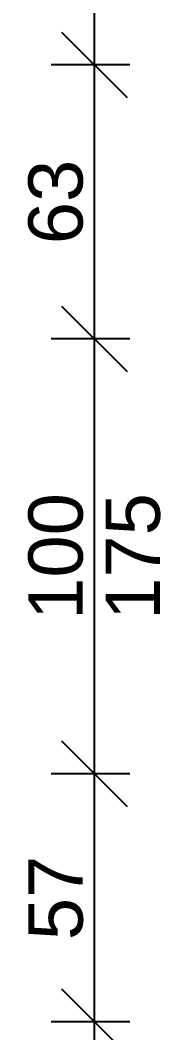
# Model space of a CAD drawing. Extents: x -5566 to 5867, y -120 to 4683.
# Drawn here: x -5174.9 to -5140.8, y 3820 to 4052.8 of the extents above; entities that cross this region are included whole.
import ezdxf

# ---------------------------------------------------------------- set-up
doc = ezdxf.new("R2010")
doc.units = 0
doc.layers.get('0').update_dxf_attribs({"linetype": 'CONTINUOUS'})
doc.layers.get('DEFPOINTS').update_dxf_attribs({"linetype": 'CONTINUOUS'})
doc.layers.add('A-ANNO-DIMS', color=211, linetype='CONTINUOUS')
doc.styles.add('ARIAL', font='arial.ttf', dxfattribs={"height": 12.5})
doc.dimstyles.new('200_100_2_5MM_ARIAL_CM___O', dxfattribs={"dimscale": 30.48, "dimtxt": 12.753242, "dimasz": 0.492126, "dimexe": 0.328084, "dimexo": 0.0625, "dimgap": 0.082021, "dimtad": 1, "dimdec": 0, "dimzin": 0, "dimtxsty": 'ARIAL', "dimblk1": 'OBLIQUE', "dimblk2": 'OBLIQUE', "dimsah": 1, "dimcen": 0.09, "dimdle": 0.328084, "dimazin": 3, "dimtfac": 1, "dimtdec": 4, "dimtix": 1, "dimtmove": 0, "dimatfit": 3, "dimtvp": 1, "dimtolj": 1, "dimtzin": 0})

# ---------------------------------------------------------------- blocks, each defined once
blk = doc.blocks.new('_OBLIQUE')
at = {"color": 0, "linetype": 'BYBLOCK'}
blk.add_line((-0.5, -0.5), (0.5, 0.5), dxfattribs=at)
blk = doc.blocks.new('DIMBLOCK221-LEVEL__9_00')
at = {"layer": 'A-ANNO-DIMS', "color": 0}
for p, q in [((-5157.84, 3712.49), (-5157.84, 3832.49)), ((-5149.74, 3822.49), (-5167.84, 3822.49)), ((-5149.74, 3722.49), (-5167.84, 3722.49))]:
    blk.add_line(p, q, dxfattribs=at)
at = {"layer": 'DEFPOINTS', "color": 0}
for p in [(-5157.84, 3822.49), (-5147.84, 3822.49), (-5147.84, 3722.49)]:
    blk.add_point(p, dxfattribs=at)
at = {"layer": 'A-ANNO-DIMS', "color": 0, "xscale": 15, "yscale": 15, "zscale": 15}
for p, rotation in [((-5157.84, 3822.49), 90), ((-5157.84, 3722.49), 270)]:
    blk.add_blockref('_OBLIQUE', p, dxfattribs=dict(at, rotation=rotation))
at = {"layer": 'A-ANNO-DIMS', "color": 0, "char_height": 12.5, "width": 34.6103, "attachment_point": 5, "rotation": 90, "style": 'ARIAL'}
for s, insert in [('\\A1;100', (-5166.72, 3772.49)), ('\\A1;175', (-5148.96, 3772.49))]:
    blk.add_mtext(s, dxfattribs=dict(at, insert=insert))
blk = doc.blocks.new('DIMBLOCK222-LEVEL__9_00')
at = {"layer": 'A-ANNO-DIMS', "color": 0}
for p, q in [((-5157.84, 3812.49), (-5157.84, 3889.49)), ((-5149.74, 3879.49), (-5167.84, 3879.49)), ((-5149.74, 3822.49), (-5167.84, 3822.49))]:
    blk.add_line(p, q, dxfattribs=at)
at = {"layer": 'DEFPOINTS', "color": 0}
for p in [(-5157.84, 3879.49), (-5147.84, 3879.49), (-5147.84, 3822.49)]:
    blk.add_point(p, dxfattribs=at)
at = {"layer": 'A-ANNO-DIMS', "color": 0, "xscale": 15, "yscale": 15, "zscale": 15}
for p, rotation in [((-5157.84, 3879.49), 90), ((-5157.84, 3822.49), 270)]:
    blk.add_blockref('_OBLIQUE', p, dxfattribs=dict(at, rotation=rotation))
at = {"layer": 'A-ANNO-DIMS', "color": 0, "insert": (-5166.7, 3850.99), "char_height": 12.5, "width": 23.0736, "attachment_point": 5, "rotation": 90, "style": 'ARIAL'}
blk.add_mtext('\\A1;57', dxfattribs=at)
blk = doc.blocks.new('DIMBLOCK223-LEVEL__9_00')
at = {"layer": 'A-ANNO-DIMS', "color": 0}
for p, q in [((-5157.84, 3869.49), (-5157.84, 3989.49)), ((-5149.74, 3979.49), (-5167.84, 3979.49)), ((-5149.74, 3879.49), (-5167.84, 3879.49))]:
    blk.add_line(p, q, dxfattribs=at)
at = {"layer": 'DEFPOINTS', "color": 0}
for p in [(-5157.84, 3979.49), (-5147.84, 3979.49), (-5147.84, 3879.49)]:
    blk.add_point(p, dxfattribs=at)
at = {"layer": 'A-ANNO-DIMS', "color": 0, "xscale": 15, "yscale": 15, "zscale": 15}
for p, rotation in [((-5157.84, 3979.49), 90), ((-5157.84, 3879.49), 270)]:
    blk.add_blockref('_OBLIQUE', p, dxfattribs=dict(at, rotation=rotation))
at = {"layer": 'A-ANNO-DIMS', "color": 0, "char_height": 12.5, "width": 34.6103, "attachment_point": 5, "rotation": 90, "style": 'ARIAL'}
for s, insert in [('\\A1;100', (-5166.72, 3929.49)), ('\\A1;175', (-5148.96, 3929.49))]:
    blk.add_mtext(s, dxfattribs=dict(at, insert=insert))
blk = doc.blocks.new('DIMBLOCK224-LEVEL__9_00')
at = {"layer": 'A-ANNO-DIMS', "color": 0}
for p, q in [((-5157.84, 3969.49), (-5157.84, 4052.49)), ((-5149.74, 4042.49), (-5167.84, 4042.49)), ((-5149.74, 3979.49), (-5167.84, 3979.49))]:
    blk.add_line(p, q, dxfattribs=at)
at = {"layer": 'DEFPOINTS', "color": 0}
for p in [(-5157.84, 4042.49), (-5147.84, 4042.49), (-5147.84, 3979.49)]:
    blk.add_point(p, dxfattribs=at)
at = {"layer": 'A-ANNO-DIMS', "color": 0, "xscale": 15, "yscale": 15, "zscale": 15}
for p, rotation in [((-5157.84, 4042.49), 90), ((-5157.84, 3979.49), 270)]:
    blk.add_blockref('_OBLIQUE', p, dxfattribs=dict(at, rotation=rotation))
at = {"layer": 'A-ANNO-DIMS', "color": 0, "insert": (-5166.73, 4010.99), "char_height": 12.5, "width": 23.0736, "attachment_point": 5, "rotation": 90, "style": 'ARIAL'}
blk.add_mtext('\\A1;63', dxfattribs=at)
blk = doc.blocks.new('DIMBLOCK225-LEVEL__9_00')
at = {"layer": 'A-ANNO-DIMS', "color": 0}
for p, q in [((-5157.84, 4032.49), (-5157.84, 4152.49)), ((-5149.74, 4142.49), (-5167.84, 4142.49)), ((-5149.74, 4042.49), (-5167.84, 4042.49))]:
    blk.add_line(p, q, dxfattribs=at)
at = {"layer": 'DEFPOINTS', "color": 0}
for p in [(-5157.84, 4142.49), (-5147.84, 4142.49), (-5147.84, 4042.49)]:
    blk.add_point(p, dxfattribs=at)
at = {"layer": 'A-ANNO-DIMS', "color": 0, "xscale": 15, "yscale": 15, "zscale": 15}
for p, rotation in [((-5157.84, 4142.49), 90), ((-5157.84, 4042.49), 270)]:
    blk.add_blockref('_OBLIQUE', p, dxfattribs=dict(at, rotation=rotation))
at = {"layer": 'A-ANNO-DIMS', "color": 0, "char_height": 12.5, "width": 34.6103, "attachment_point": 5, "rotation": 90, "style": 'ARIAL'}
for s, insert in [('\\A1;100', (-5166.72, 4092.49)), ('\\A1;175', (-5148.96, 4092.49))]:
    blk.add_mtext(s, dxfattribs=dict(at, insert=insert))

msp = doc.modelspace()

# ---------------------------------------------------------------- dimensions: what is measured, and where the dimension line sits
at = {"layer": 'A-ANNO-DIMS'}
for base, p1, p2, picture, middle in [((-5157.84, 4142.49), (-5147.84, 4042.49), (-5147.84, 4142.49), 'DIMBLOCK225-LEVEL__9_00', (-5157.84, 4092.49)), ((-5157.84, 3979.49), (-5147.84, 3879.49), (-5147.84, 3979.49), 'DIMBLOCK223-LEVEL__9_00', (-5157.84, 3929.49)), ((-5157.84, 3822.49), (-5147.84, 3722.49), (-5147.84, 3822.49), 'DIMBLOCK221-LEVEL__9_00', (-5157.84, 3772.49))]:
    dim = msp.add_linear_dim(base=base, p1=p1, p2=p2, angle=270, text='<>\\X175', dimstyle='200_100_2_5MM_ARIAL_CM___O', override={"dimpost": '<>', "dimfxl": 100}, dxfattribs=at)
    dim.commit()
    dim.dimension.update_dxf_attribs({"geometry": picture, "text_midpoint": middle})
for base, p1, p2, override, picture, middle in [((-5157.84, 4042.49), (-5147.84, 3979.49), (-5147.84, 4042.49), {"dimpost": '<>', "dimfxl": 63}, 'DIMBLOCK224-LEVEL__9_00', (-5166.73, 4010.99)), ((-5157.84, 3879.49), (-5147.84, 3822.49), (-5147.84, 3879.49), {"dimpost": '<>', "dimfxl": 57}, 'DIMBLOCK222-LEVEL__9_00', (-5166.7, 3850.99))]:
    dim = msp.add_linear_dim(base=base, p1=p1, p2=p2, angle=270, dimstyle='200_100_2_5MM_ARIAL_CM___O', override=override, dxfattribs=at)
    dim.commit()
    dim.dimension.update_dxf_attribs({"geometry": picture, "text_midpoint": middle})

doc.saveas('drawing.dxf')
